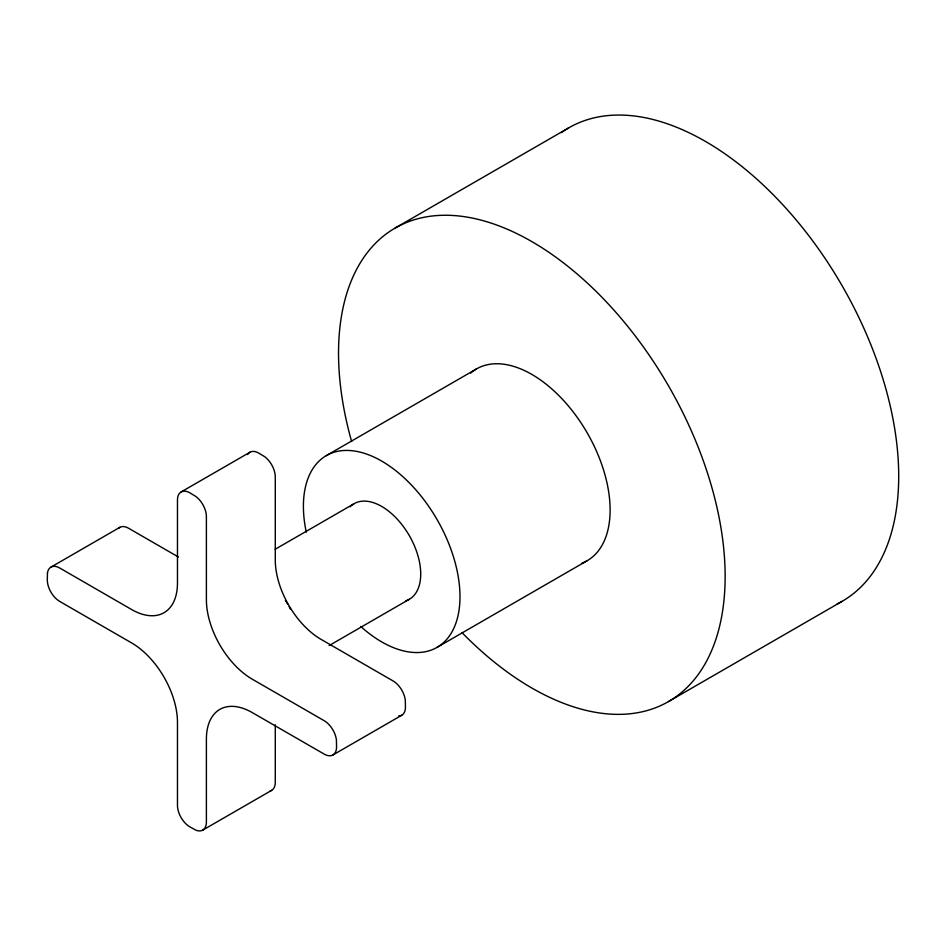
<?xml version="1.0" encoding="UTF-8"?>
<svg xmlns="http://www.w3.org/2000/svg" width="946" height="946" viewBox="0 0 946 946"><rect width="100%" height="100%" fill="white"/><g stroke="black" fill="none" stroke-linecap="round" stroke-linejoin="round"><path stroke-width="1.42" d="M395.144 228.057L568.712 127.852M50.966 567.115L119.835 527.348M181.064 491.991L249.945 452.235M326.335 455.617L476.477 368.928M275.203 549.248L354.1 503.698M329.125 645.574L409.287 599.291M437.052 647.371L587.194 560.694M202.799 830.103L271.668 790.336M332.909 754.979L401.778 715.223M668.526 701.554L842.082 601.349M178.416 557.017L128.656 528.294A17.525 10.122 60 0 0 118.557 528.329M275.274 724.766L275.274 782.236A17.525 10.122 60 0 1 270.189 790.951M306.268 532.184A110.717 63.926 60 0 1 374.616 457.379A110.717 63.926 60 0 1 459.661 604.671A110.717 63.926 60 0 1 360.71 626.465M470.623 373.114A110.717 63.926 60 0 1 586.567 431.778A110.717 63.926 60 0 1 582.003 563.166M350.115 506.772A55.199 31.868 60 0 1 408.743 534.632A55.199 31.868 60 0 1 405.858 600.84M285.373 600.438A55.199 31.868 60 0 1 287.679 604.116M289.121 606.611A55.199 31.868 60 0 1 290.481 609.153M398.621 716.027A17.525 10.122 60 0 0 405.444 707.182L405.29 700.064A17.525 10.122 60 0 0 392.957 680.884L321.498 639.626A64.919 37.485 60 0 1 275.274 559.547L275.274 477.044A17.525 10.122 60 0 0 264.821 456.776L258.743 453.087A17.525 10.122 60 0 0 247.663 454.565M351.628 441.534A273.37 157.828 60 0 1 508.037 229.559A273.37 157.828 60 0 1 723.666 603.04A273.37 157.828 60 0 1 461.896 632.519M561.356 132.594A273.37 157.828 60 0 1 840.817 283.504A273.37 157.828 60 0 1 836.95 604.104M47.454 572.992L47.3 579.933A17.525 10.122 60 0 0 59.787 601.455L131.565 642.89A64.919 37.485 60 0 1 177.47 722.779L177.47 805.294A17.525 10.122 60 0 0 189.862 826.863L195.952 830.198A17.525 10.122 60 0 0 206.394 821.991L206.394 739.488A64.919 37.485 60 0 1 252.31 712.61L324.088 754.045A17.525 10.122 60 0 0 336.563 746.938L336.409 739.831A17.525 10.122 60 0 0 324.088 720.651L252.629 679.394A64.919 37.485 60 0 1 206.394 599.315L206.394 516.8A17.525 10.122 60 0 0 195.952 496.532L189.862 492.842A17.525 10.122 60 0 0 177.47 500.103L177.47 582.618A64.919 37.485 60 0 1 131.234 609.307L59.787 568.049A17.525 10.122 60 0 0 47.454 572.992"/></g></svg>
